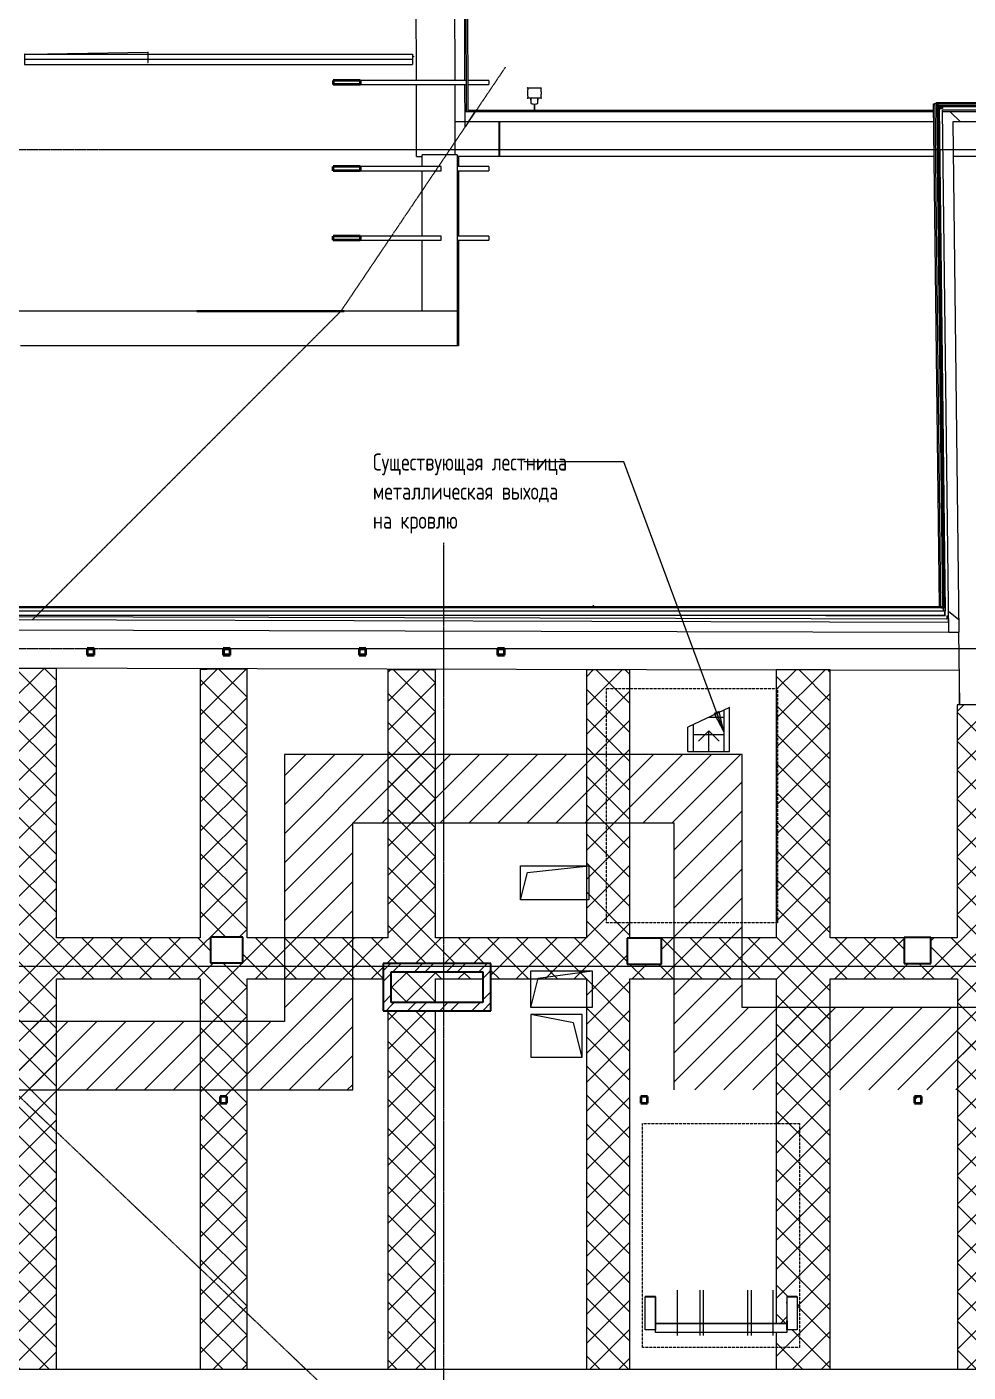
# Model space of a CAD drawing. Header units: millimetres. Extents: x -10178924 to 11692288, y -947381 to 58396.
# Drawn here: x 349764 to 363546, y -465109 to -445424 of the extents above; entities that cross this region are included whole.
import ezdxf

# ---------------------------------------------------------------- set-up
doc = ezdxf.new("R2010")
doc.units = ezdxf.units.MM
doc.linetypes.add('ADSK_Линия сетки', pattern=[25, 20, -2.5, 0, -2.5])
doc.linetypes.add('ADSK_Штриховая_ш3 п1_5', pattern=[4.5, 3, -1.5])
for name, color, linetype, lineweight in [('Аннотация', 7, 'Continuous', 18), ('Каркас', 7, 'Continuous', 18), ('Лестницы', 7, 'Continuous', 9), ('Несущие колонны', 7, 'Continuous', 18), ('Обобщенные модели', 7, 'Continuous', 18), ('Ограждение', 7, 'Continuous', 9), ('Оси', 253, 'Continuous', 9), ('Панели витража', 7, 'Continuous', 9), ('Перекрытие', 7, 'Continuous', 18), ('Перекрытие штриховка', 7, 'Continuous', 18), ('Стены внутренние', 7, 'Continuous', 18), ('Стены наружные', 7, 'Continuous', 18), ('Стены несущие', 7, 'Continuous', 30), ('Стены отделка', 7, 'Continuous', 30), ('Стрелки вверх', 7, 'Continuous', 18), ('Узлы', 7, 'Continuous', 18)]:
    doc.layers.add(name, color=color, linetype=linetype, lineweight=lineweight)
doc.layers.add('Линии', color=7, linetype='Continuous', lineweight=9, true_color=0x00a600)
doc.styles.add('GOST Common_3', font='GOST_Common.ttf', dxfattribs={"width": 0.8, "height": 350})
pattern_1 = [(45, (0, 0), (-106.066, 106.066), [])]
pattern_2 = [(45, (0, 0), (-235.7317, 235.7317), []), (45, (157.15, 0), (-235.7317, 235.7317), [])]

# ---------------------------------------------------------------- blocks, each defined once
blk = doc.blocks.new('LL-Двойной уголок - 2L75X75X8-V1-План чердака')
at = {"layer": 'Каркас'}
for p, q in [((24414, 36995), (24412, 36995)), ((24412, 36995), (24412, 36928)), ((24412, 36920), (24414, 36920)), ((24414, 36920), (24412, 36920)), ((24412, 36912), (24412, 36845)), ((24412, 36845), (24414, 36845)), ((24414, 36920), (24414, 36995)), ((24414, 36995), (26210, 36995)), ((26210, 36920), (24414, 36920)), ((24414, 36845), (24414, 36920)), ((26210, 36920), (24414, 36920)), ((24414, 36845), (30092, 36845)), ((26220, 36995), (30092, 36995)), ((30092, 36920), (26222, 36920)), ((30092, 36920), (26222, 36920)), ((30092, 36995), (30092, 36920)), ((30092, 36920), (30092, 36845))]:
    blk.add_line(p, q, dxfattribs=at)
blk = doc.blocks.new('LL-Двойной уголок - 2L75X75X8-2357589-План чердака')
at = {"layer": 'Каркас'}
for p, q in [((24457, 40070), (26215, 40098)), ((26216, 40023), (26210, 40023)), ((26216, 40023), (26210, 40023)), ((26220, 40098), (26215, 40098)), ((26215, 40098), (26216, 40023)), ((26216, 40023), (26225, 40023)), ((26216, 40023), (26217, 39948)), ((26225, 40023), (26216, 40023)), ((26221, 40031), (26220, 40098)), ((26225, 40031), (26221, 40031)), ((26222, 39948), (26221, 40015)), ((26221, 40015), (26226, 40015)), ((26211, 39948), (26217, 39948)), ((26217, 39948), (26222, 39948))]:
    blk.add_line(p, q, dxfattribs=at)
blk = doc.blocks.new('Двойной уголок _ГОСТ 8509-93_-Колонна - LL 75x8x8-V3-План чердака')
at = {"layer": 'Несущие колонны'}
for p, q in [((64, 22), (79, 22)), ((79, 14), (64, 14)), ((79, 22), (79, 14))]:
    blk.add_line(p, q, dxfattribs=at)
blk = doc.blocks.new('Квадрат _ГОСТ 2591-88_-Колонна - кв_ 100-2427402-План чердака')
at = {"layer": 'Несущие колонны', "lineweight": 40}
for p, q in [((50, 50), (-50, 50)), ((-50, 50), (-50, -50)), ((50, -50), (50, 50)), ((-50, -50), (50, -50))]:
    blk.add_line(p, q, dxfattribs=at)
blk = doc.blocks.new('Квадрат _ГОСТ 2591-88_-Колонна - кв_ 100-V14-План чердака')
at = {"layer": 'Несущие колонны', "lineweight": 9}
h = blk.add_hatch(dxfattribs=at)
h.set_pattern_fill('FP_8', color=256, style=0, pattern_type=2)
h.set_pattern_definition([(45, (-33484.04, -6337.52), (-251.447, 251.447), []), (45, (-33484.04, -5956.52), (-251.447, 251.447), [])])
h.paths.add_polyline_path([(50, -50), (50, 50), (-50, 50), (-50, -50)])
at = {"layer": 'Несущие колонны', "lineweight": 40}
for p, q in [((50, 50), (-50, 50)), ((-50, 50), (-50, -50)), ((50, -50), (50, 50)), ((-50, -50), (50, -50))]:
    blk.add_line(p, q, dxfattribs=at)
blk = doc.blocks.new('Квадрат _ГОСТ 2591-88_-Колонна - кв_ 100-V15-План чердака')
at = {"layer": 'Несущие колонны', "lineweight": 9}
h = blk.add_hatch(dxfattribs=at)
h.set_pattern_fill('FP_9', color=256, style=0, pattern_type=2)
h.set_pattern_definition([(45, (-37494.04, -6337.52), (-251.4472, 251.4472), []), (45, (-37494.04, -5956.52), (-251.4472, 251.4472), [])])
h.paths.add_polyline_path([(50, -50), (50, 50), (-50, 50), (-50, -50)])
at = {"layer": 'Несущие колонны', "lineweight": 40}
for p, q in [((50, 50), (-50, 50)), ((-50, 50), (-50, -50)), ((50, -50), (50, 50)), ((-50, -50), (50, -50))]:
    blk.add_line(p, q, dxfattribs=at)
blk = doc.blocks.new('PNS_Решетка вентиляционная - Декоративная-5493234-План чердака')
at = {"layer": 'Панели витража'}
for p, q in [((-165, 460), (-165, -200)), ((165, 460), (165, -200))]:
    blk.add_line(p, q, dxfattribs=at)
blk = doc.blocks.new('PNS_Решетка вентиляционная - Декоративная-5493235-План чердака')
at = {"layer": 'Панели витража'}
for p, q in [((-160, 460), (-160, -200)), ((160, 460), (160, -200))]:
    blk.add_line(p, q, dxfattribs=at)
blk = doc.blocks.new('PNS_Решетка вентиляционная - Декоративная-2713091-План чердака')
at = {"layer": 'Панели витража'}
for p, q in [((-325, 460), (-325, -200)), ((325, 460), (325, -200))]:
    blk.add_line(p, q, dxfattribs=at)
blk = doc.blocks.new('Водосток - Тип 1 _карниз больше 490мм_-5185615-План чердака')
at = {"layer": 'Обобщенные модели'}
for p, q in [((120, 19), (120, 10)), ((130, 19), (120, 19)), ((130, 10), (130, 19))]:
    blk.add_line(p, q, dxfattribs=at)
blk = doc.blocks.new('Водосток - Тип 1 _карниз больше 490мм_-5192914-План чердака')
at = {"layer": 'Обобщенные модели'}
for p, q in [((19, 335), (125, 335)), ((125, 335), (231, 335)), ((125, 185), (19, 185)), ((75, 185), (75, 114)), ((75, 156), (75, 114)), ((120, 99), (120, 10)), ((231, 185), (125, 185)), ((130, 10), (130, 99)), ((175, 114), (175, 185)), ((175, 114), (175, 156))]:
    blk.add_line(p, q, dxfattribs=at)
at = {"layer": 'Обобщенные модели', "flags": 128}
for points in [[(75, 156), (75, 162), (75, 168), (75, 173), (75, 178), (75, 184), (75, 185)], [(75, 184), (75, 181), (75, 178), (75, 175), (75, 173), (75, 171), (75, 168), (75, 167), (75, 165), (75, 164), (75, 162), (75, 161), (75, 161), (75, 160), (75, 160)], [(175, 160), (175, 160), (175, 161), (175, 162), (175, 163), (175, 164), (175, 166), (175, 168), (175, 170), (175, 172), (175, 174), (175, 177), (175, 180), (175, 183), (175, 185)], [(175, 185), (175, 181), (175, 175), (175, 170), (175, 164), (175, 159), (175, 156)]]:
    blk.add_lwpolyline(points, dxfattribs=at)
at = {"layer": 'Обобщенные модели'}
for start, end in [(165.3598, 194.6402), (345.3598, 14.6402)]:
    blk.add_arc((125, 160), 52, start, end, dxfattribs=at)
for start_param, end_param in [(0, 1.570796), (0, 1.570796), (1.570796, 3.141593), (1.570796, 3.141593)]:
    blk.add_ellipse((125, 114), major_axis=(-50, 0), ratio=0.309017, start_param=start_param, end_param=end_param, dxfattribs=at)
for points in [[(19, 185), (21, 185), (25, 186), (29, 189), (31, 192), (32, 195), (32, 197), (32, 199), (32, 202), (32, 204), (32, 206), (32, 209), (32, 211), (31, 214), (31, 217), (31, 220), (30, 223), (30, 226), (29, 229), (29, 232), (29, 236), (28, 240), (28, 246), (27, 255), (27, 265), (28, 274), (28, 280), (29, 284), (29, 288), (29, 291), (30, 294), (30, 297), (31, 300), (31, 303), (31, 306), (32, 309), (32, 311), (32, 314), (32, 316), (32, 318), (32, 321), (32, 323), (32, 325), (31, 328), (29, 331), (25, 334), (21, 335), (19, 335)], [(231, 335), (229, 335), (225, 334), (221, 331), (219, 328), (218, 325), (218, 323), (218, 321), (218, 318), (218, 316), (218, 314), (218, 311), (218, 309), (219, 306), (219, 303), (219, 300), (220, 297), (220, 294), (221, 291), (221, 288), (221, 284), (222, 280), (222, 274), (223, 265), (223, 255), (222, 246), (222, 240), (221, 236), (221, 232), (221, 229), (220, 226), (220, 223), (219, 220), (219, 217), (219, 214), (218, 211), (218, 209), (218, 206), (218, 204), (218, 202), (218, 199), (218, 197), (218, 195), (219, 192), (221, 189), (225, 186), (229, 185), (231, 185)]]:
    blk.add_open_spline(points, degree=3, knots=[-1, -1, -1, -1, -0.941176, -0.882353, -0.852941, -0.823529, -0.808824, -0.794118, -0.779412, -0.764706, -0.75, -0.735294, -0.720588, -0.705882, -0.691176, -0.676471, -0.661765, -0.647059, -0.632353, -0.617647, -0.602941, -0.588235, -0.558824, -0.529412, -0.470588, -0.441176, -0.411765, -0.397059, -0.382353, -0.367647, -0.352941, -0.338235, -0.323529, -0.308824, -0.294118, -0.279412, -0.264706, -0.25, -0.235294, -0.220588, -0.205882, -0.191176, -0.176471, -0.147059, -0.117647, -0.058824, 0, 0, 0, 0], dxfattribs=at)
blk = doc.blocks.new('Ограждение - Ограждение-2981944-План чердака')
at = {"layer": 'Ограждение'}
h = blk.add_hatch(dxfattribs=at)
h.set_pattern_fill('FP_3', color=256, style=0, pattern_type=2)
h.set_pattern_definition(pattern_1)
h.paths.add_polyline_path([(35577, 3106), (35577, 3454), (35725, 3454), (35725, 3459), (35575, 3459), (35575, 3106)])
at = {"layer": 'Ограждение', "lineweight": 18}
for p, q in [((35575, 3459), (35575, 3106)), ((35725, 3459), (35575, 3459)), ((35577, 3106), (35577, 3454)), ((35577, 3454), (35725, 3454)), ((35725, 3454), (35725, 3459)), ((35575, 3106), (35577, 3106))]:
    blk.add_line(p, q, dxfattribs=at)
at = {"layer": 'Ограждение'}
for p, q in [((35725, 3454), (35725, 2974)), ((35575, 2974), (35575, 3106)), ((35577, 2974), (35575, 2974)), ((35577, 3106), (35577, 2974)), ((35725, 2974), (35577, 2974))]:
    blk.add_line(p, q, dxfattribs=at)
blk = doc.blocks.new('Ограждение - Ограждение-2981945-План чердака')
at = {"layer": 'Ограждение'}
h = blk.add_hatch(dxfattribs=at)
h.set_pattern_fill('FP_3', color=256, style=0, pattern_type=2)
h.set_pattern_definition(pattern_1)
h.paths.add_polyline_path([(33650, 3106), (33650, 3459), (33500, 3459), (33500, 3454), (33648, 3454), (33648, 3106)])
at = {"layer": 'Ограждение', "lineweight": 18}
for p, q in [((33650, 3459), (33500, 3459)), ((33500, 3459), (33500, 3454)), ((33500, 3454), (33648, 3454)), ((33648, 3454), (33648, 3106)), ((33650, 3106), (33650, 3459)), ((33648, 3106), (33650, 3106))]:
    blk.add_line(p, q, dxfattribs=at)
at = {"layer": 'Ограждение'}
for p, q in [((33500, 2974), (33500, 3454)), ((33648, 2974), (33500, 2974)), ((33648, 2974), (33648, 3106)), ((33650, 2974), (33648, 2974)), ((33650, 3106), (33650, 2974))]:
    blk.add_line(p, q, dxfattribs=at)
blk = doc.blocks.new('Ограждение - Ограждение-2981943-План чердака')
at = {"layer": 'Ограждение'}
for p, q in [((33652, 3065), (33652, 3067)), ((33652, 3067), (35575, 3067)), ((33652, 2935), (33652, 3065)), ((35575, 3065), (33652, 3065)), ((35575, 2974), (35575, 2935)), ((35575, 2935), (33652, 2935))]:
    blk.add_line(p, q, dxfattribs=at)
blk = doc.blocks.new('Ограждение - Ограждение-4669466-План чердака')
at = {"layer": 'Ограждение', "true_color": 0x373f43}
h = blk.add_hatch(color=149, dxfattribs=at)
h.paths.add_polyline_path([(37804, 20846), (37854, 20847), (37854, 20871), (37804, 20871), (37804, 20846)])
h.paths.add_polyline_path([(37784, 20881), (37804, 20881), (37803, 20891), (37783, 20891), (37784, 20881)])
h.paths.add_polyline_path([(37743, 20891), (37743, 20914), (37720, 20914), (37743, 20892)])
h.paths.add_polyline_path([(37763, 20901), (37783, 20901), (37783, 20911), (37763, 20911), (37763, 20901)])
h = blk.add_hatch(color=149, dxfattribs=at)
h.paths.add_polyline_path([(37891, 13421), (37891, 13495), (37881, 13495), (37881, 13425), (37847, 13425), (37851, 13421), (37881, 13421)])
h.paths.add_polyline_path([(37860, 13495), (37871, 13495), (37870, 13539), (37860, 13539)])
h.paths.add_polyline_path([(37850, 13539), (37850, 13558), (37840, 13558), (37840, 13539), (37850, 13539)])
h.paths.add_polyline_path([(37830, 13558), (37743, 20892), (37720, 20914), (37807, 13558), (37813, 13558)])
blk.add_hatch(color=149, dxfattribs=at).paths.add_polyline_path([(37851, 13421), (37847, 13425), (36145, 13425), (37813, 13421)])
at = {"layer": 'Ограждение'}
for p, q in [((37720, 20914), (37743, 20914)), ((37720, 20914), (37743, 20891)), ((37807, 13558), (37720, 20914)), ((37847, 13425), (37851, 13421))]:
    blk.add_line(p, q, dxfattribs=at)
blk = doc.blocks.new('СПНК-Разрез пустотелой несущей конструкции-Колонна - HSS101_6X101_6X6_4-5960401-План чердака')
at = {"layer": 'Несущие колонны', "lineweight": 40}
for p, q in [((51, 51), (-51, 51)), ((-51, 51), (-51, -51)), ((-45.08, -45.08), (-45.08, 45.08)), ((-45.08, 45.08), (45.08, 45.08)), ((45.08, 45.08), (45.08, -45.08)), ((51, -51), (51, 51)), ((-51, -51), (51, -51)), ((45.08, -45.08), (-45.08, -45.08))]:
    blk.add_line(p, q, dxfattribs=at)
blk = doc.blocks.new('GM_Отверстие прямоугольное _в плите_ - Отверстие-6378751-План чердака')
at = {"layer": 'Обобщенные модели'}
for p, q in [((-450, -270), (-450, 270)), ((-450, 270), (450, 270)), ((-342, 162), (450, 270)), ((450, 270), (450, -270)), ((-450, -270), (-342, 162)), ((450, -270), (-450, -270))]:
    blk.add_line(p, q, dxfattribs=at)
blk = doc.blocks.new('GM_Отверстие прямоугольное _в плите_ - Отверстие-6378962-План чердака')
at = {"layer": 'Обобщенные модели'}
for p, q in [((-500, -250), (-500, 250)), ((-500, 250), (500, 250)), ((-400, 150), (500, 250)), ((500, 250), (500, -250)), ((-500, -250), (-400, 150)), ((500, -250), (-500, -250))]:
    blk.add_line(p, q, dxfattribs=at)
blk = doc.blocks.new('GM_Отверстие прямоугольное _в плите_ - Отверстие-7229435-План чердака')
at = {"layer": 'Обобщенные модели'}
for p, q in [((375, 312.5), (-375, 312.5)), ((-375, 312.5), (-375, -312.5)), ((-375, 312.5), (-250, -187.5)), ((375, -312.5), (375, 312.5)), ((-250, -187.5), (375, -312.5)), ((-375, -312.5), (375, -312.5))]:
    blk.add_line(p, q, dxfattribs=at)
blk = doc.blocks.new('Чердак')
at = {"layer": 'Аннотация', "lineweight": 9}
blk.add_hatch(color=256, dxfattribs=at).paths.add_polyline_path([(34651, 11724), (34583, 12019), (34509, 11991)])
at = {"layer": 'Перекрытие штриховка', "lineweight": 9}
h = blk.add_hatch(dxfattribs=at)
h.set_pattern_fill('FP_2', color=256, style=0, pattern_type=2)
h.set_pattern_definition([(45, (0, 0), (-212.132, 212.132), []), (135, (0, 0), (-212.132, -212.132), [])])
h.paths.add_polyline_path([(43075, 1759), (48786, 1759), (48786, 2474), (42073, 2474), (42073, 3599), (48764, 3599), (48764, 4554), (44124, 4554), (44124, 4415), (41973, 4415), (41973, 5459), (48748, 5459), (48748, 6214), (41857, 6214), (41857, 5969), (41477, 5969), (41477, 7633), (40878, 7633), (40878, 2398), (41990, 2398), (41993, 1888), (41990, 1888), (41990, 1759), (41995, 1759)])
h.paths.add_polyline_path([(15885, 2398), (16319, 2398), (16319, 8108), (18604, 8108), (18604, 2398), (19299, 2398), (19299, 8108), (21369, 8108), (21369, 2398), (22044, 2398), (22044, 8108), (24169, 8108), (24169, 2398), (24879, 2398), (24879, 8108), (26984, 8108), (26984, 2398), (27669, 2398), (27669, 8108), (29661, 8108), (29661, 8333), (31241, 8333), (31241, 8108), (32639, 8108), (32639, 2398), (33274, 2398), (33274, 8108), (35419, 8108), (35419, 3067), (35575, 3067), (35575, 3459), (35725, 3459), (35725, 2974), (35575, 2974), (35575, 2935), (35419, 2935), (35419, 2398), (36209, 2398), (36209, 8108), (38073, 8108), (38073, 2398), (38734, 2398), (38734, 8108), (39870, 8108), (39870, 8333), (41477, 8333), (41477, 8969), (41539, 8969), (41539, 12724), (40874, 12724), (40874, 8708), (38734, 8708), (38734, 12119), (38069, 12119), (38069, 8708), (37683, 8708), (37683, 8333), (37293, 8333), (37293, 8708), (36209, 8708), (36209, 12631), (35419, 12631), (35419, 8708), (33274, 8708), (33274, 12631), (32639, 12631), (32639, 8708), (30429, 8708), (30429, 12631), (29729, 12631), (29729, 8708), (27669, 8708), (27669, 12640), (26984, 12641), (26984, 8708), (24879, 8708), (24879, 12650), (24169, 12650), (24169, 8708), (22044, 8708), (22044, 12658), (21369, 12658), (21369, 8708), (19299, 8708), (19299, 12665), (18604, 12665), (18604, 8708), (16319, 8708), (16319, 12675), (15634, 12675), (15634, 8708), (13639, 8708), (13639, 12195), (12814, 12195), (12814, 8708), (11532, 8708), (11532, 8357), (11012, 8357), (11012, 8708), (10819, 8708), (10819, 12694), (10034, 12694), (10034, 2398), (10857, 2398), (10857, 8108), (12814, 8108), (12814, 3067), (13639, 3067), (13639, 8108), (14446, 8108), (14446, 8333), (15836, 8333), (15836, 7222), (15634, 7222), (15634, 2398)])
h.paths.add_polyline_path([(13639, 2398), (13639, 2935), (12814, 2935), (12814, 2398)])
h.paths.add_polyline_path([(29729, 2398), (30429, 2398), (30429, 7641), (29729, 7641), (29729, 2418)])
h.paths.add_polyline_path([(45423, 4284), (45323, 4284), (45323, 4384), (45423, 4384)])
h.paths.add_polyline_path([(27274, 6288), (27274, 6388), (27374, 6388), (27374, 6288)])
h.paths.add_polyline_path([(21734, 6288), (21634, 6288), (21634, 6388), (21734, 6388)])
h.paths.add_polyline_path([(16034, 6288), (15934, 6288), (15934, 6388), (16034, 6388)])
h.paths.add_polyline_path([(41973, 6984), (48737, 6984), (48737, 7589), (41857, 7589), (41857, 6984), (41937, 6984)])
h.paths.add_polyline_path([(15634, 7342), (15716, 7342), (15716, 8213), (14566, 8213), (14566, 8108), (15634, 8108), (15634, 7483)])
h.paths.add_polyline_path([(45373, 7395), (45273, 7395), (45273, 7495), (45373, 7495)])
h.paths.add_polyline_path([(41417, 7753), (41417, 8213), (39990, 8213), (39990, 8108), (40878, 8108), (40878, 7753), (40977, 7753)])
h.paths.add_polyline_path([(30429, 7761), (30429, 8108), (31121, 8108), (31121, 8213), (29781, 8213), (29781, 7761), (29831, 7761)])
h.paths.add_polyline_path([(16318, 8183), (15836, 8183), (15836, 8563), (16318, 8563), (16318, 8185)])
h.paths.add_polyline_path([(33274, 8324), (33233, 8324), (33233, 8704), (33738, 8704), (33738, 8324), (33688, 8324)])
h.paths.add_polyline_path([(27609, 8341), (27134, 8341), (27134, 8721), (27609, 8720), (27609, 8347)])
h.paths.add_polyline_path([(21823, 8347), (21503, 8347), (21503, 8727), (21893, 8727), (21893, 8347)])
h.paths.add_polyline_path([(49240, 8769), (49410, 8769), (49410, 10964), (55070, 10964), (55070, 11674), (49410, 11674), (49410, 12339), (49286, 12339), (49284, 12135), (48660, 12141), (48660, 8769), (49064, 8769)])
h.paths.add_polyline_path([(12814, 12326), (13639, 12326), (13639, 12684), (12814, 12684), (12814, 12620)])
at = {"layer": 'Стены внутренние', "lineweight": 9}
h = blk.add_hatch(dxfattribs=at)
h.set_pattern_fill('FP_18', color=256, style=0, pattern_type=2)
h.set_pattern_definition(pattern_2)
h.paths.add_polyline_path([(31121, 8213), (31241, 8213), (31241, 8333), (29661, 8333), (29661, 8213), (30904, 8213)])
h = blk.add_hatch(dxfattribs=at)
h.set_pattern_fill('FP_18', color=256, style=0, pattern_type=2)
h.set_pattern_definition(pattern_2)
h.paths.add_polyline_path([(29781, 7641), (29781, 8213), (29661, 8213), (29661, 7641), (29729, 7641)])
h = blk.add_hatch(dxfattribs=at)
h.set_pattern_fill('FP_18', color=256, style=0, pattern_type=2)
h.set_pattern_definition(pattern_2)
h.paths.add_polyline_path([(31121, 7761), (31241, 7761), (31241, 8213), (31121, 8213), (31121, 7881)])
h = blk.add_hatch(dxfattribs=at)
h.set_pattern_fill('FP_18', color=256, style=0, pattern_type=2)
h.set_pattern_definition(pattern_2)
h.paths.add_polyline_path([(30429, 7641), (31241, 7641), (31241, 7761), (29781, 7761), (29781, 7641), (30087, 7641)])
at = {"layer": 'Стены наружные', "lineweight": 9}
h = blk.add_hatch(dxfattribs=at)
h.set_pattern_fill('FP_3', color=256, style=0, pattern_type=2)
h.set_pattern_definition(pattern_1)
h.paths.add_polyline_path([(21509, 17874), (21509, 17884), (19379, 17884), (19379, 17874), (20176, 17874)])
h.paths.add_polyline_path([(29090, 17874), (29090, 17884), (26935, 17884), (26935, 17874), (28759, 17874)])
at = {"layer": 'Узлы', "lineweight": 9}
h = blk.add_hatch(dxfattribs=at)
h.set_pattern_fill('FP_19', color=256, style=0, pattern_type=2)
h.set_pattern_definition([(45, (0, 0), (-212.132, 212.132), [])])
h.paths.add_polyline_path([(36209, 6483), (40373, 6483), (40373, 8969), (47132, 8969), (47132, 9892), (39373, 9892), (39373, 7690), (34918, 7690), (34918, 11390), (28219, 11390), (28219, 7483), (6759, 7483), (6759, 11822), (2656, 11822), (2656, 13945), (-1142, 13945), (-1142, 36475), (-2142, 36475), (-2142, 25843), (-5018, 25843), (-5018, 24843), (-2142, 24843), (-2142, 12945), (1656, 12945), (1656, 10719), (5759, 10719), (5759, 6483), (29219, 6483), (29219, 10390), (33918, 10390), (33918, 6483), (35984, 6483)])
at = {"layer": 'Аннотация', "lineweight": 9}
for p, q in [((32525, 15672), (31721, 15672)), ((33185, 15672), (32525, 15672)), ((34651, 11724), (33185, 15672)), ((34583, 12019), (34509, 11991)), ((34651, 11724), (34583, 12019)), ((34509, 11991), (34651, 11724))]:
    blk.add_line(p, q, dxfattribs=at)
at = {"layer": 'Каркас', "lineweight": 40}
for p, q in [((29328, 21254), (28933, 21254)), ((28933, 21254), (28933, 21194)), ((29328, 21194), (28933, 21194)), ((29328, 21254), (29328, 21194)), ((28933, 19934), (28933, 19994)), ((29328, 19994), (28933, 19994)), ((29328, 19934), (28933, 19934)), ((29328, 19994), (29328, 19934)), ((28933, 18919), (28933, 18979)), ((29328, 18979), (28933, 18979)), ((29328, 18919), (28933, 18919)), ((29328, 18979), (29328, 18919))]:
    blk.add_line(p, q, dxfattribs=at)
at = {"layer": 'Каркас'}
for p, q in [((30880, 21254), (29328, 21254)), ((29328, 21194), (30880, 21194)), ((31209, 21254), (30900, 21254)), ((30900, 21194), (31209, 21194)), ((31209, 21254), (31209, 21194)), ((30512, 19994), (29328, 19994)), ((29328, 19934), (30512, 19934)), ((30512, 19934), (30512, 19994)), ((31209, 19994), (30745, 19994)), ((30745, 19934), (31209, 19934)), ((31209, 19994), (31209, 19934)), ((30512, 18979), (29328, 18979)), ((29328, 18919), (30512, 18919)), ((30512, 18919), (30512, 18979)), ((31209, 18979), (30745, 18979)), ((30745, 18919), (31209, 18919)), ((31209, 18979), (31209, 18919))]:
    blk.add_line(p, q, dxfattribs=at)
at = {"layer": 'Лестницы'}
for p, q in [((34735, 12079), (34125, 11794)), ((34655, 11936), (34655, 12041)), ((34735, 11436), (34735, 12079)), ((34205, 11686), (34205, 11831)), ((34430, 11936), (34655, 11936)), ((34430, 11936), (34655, 11936)), ((34655, 11686), (34655, 11936)), ((34125, 11436), (34125, 11794)), ((34205, 11436), (34205, 11686)), ((34205, 11686), (34655, 11686)), ((34205, 11686), (34655, 11686)), ((34655, 11436), (34655, 11686)), ((34125, 11436), (34205, 11436)), ((34205, 11436), (34655, 11436)), ((34205, 11436), (34655, 11436)), ((34655, 11436), (34735, 11436))]:
    blk.add_line(p, q, dxfattribs=at)
at = {"layer": 'Линии', "color": 7, "linetype": 'ADSK_Штриховая_ш3 п1_5'}
for p, q in [((29049, 17884), (31454, 21449)), ((24530, 13366), (29049, 17884)), ((32935, 12358), (35435, 12358)), ((32935, 8929), (32935, 12358)), ((35435, 12358), (35435, 8929)), ((35435, 8929), (32935, 8929)), ((24240, 6478), (29023, 1929)), ((33459, 5991), (35759, 5991)), ((33459, 2716), (33459, 5991)), ((35759, 5991), (35759, 2716)), ((35759, 2716), (33459, 2716))]:
    blk.add_line(p, q, dxfattribs=at)
at = {"layer": 'Линии', "color": 7}
for p, q in [((34918, 11390), (28219, 11390)), ((28219, 11390), (28219, 7483)), ((34918, 7690), (34918, 11390)), ((29219, 6483), (29219, 10390)), ((29219, 10390), (33918, 10390)), ((33918, 10390), (33918, 6483)), ((39373, 7690), (34918, 7690)), ((28219, 7483), (6759, 7483)), ((5759, 6483), (29219, 6483))]:
    blk.add_line(p, q, dxfattribs=at)
at = {"layer": 'Оси', "linetype": 'ADSK_Линия сетки'}
for p, q in [((-10115, 20245), (56005, 20245)), ((30550, -4910), (30550, 14490)), ((-10115, 12945), (56005, 12945)), ((-10115, 8295), (56005, 8295))]:
    blk.add_line(p, q, dxfattribs=at)
at = {"layer": 'Перекрытие'}
for p, q in [((30765, 20141), (30765, 19994)), ((30765, 19934), (30765, 18979)), ((30765, 18919), (30765, 17374)), ((30765, 17374), (30745, 17374)), ((37942, 13330), (37941, 13420)), ((24879, 12650), (24169, 12650)), ((24879, 8708), (24879, 12650)), ((27669, 12640), (26984, 12641)), ((26984, 12641), (26984, 8708)), ((27669, 8708), (27669, 12640)), ((30429, 12631), (29729, 12631)), ((29729, 12631), (29729, 8708)), ((30429, 8708), (30429, 12631)), ((33274, 12631), (32639, 12631)), ((32639, 12631), (32639, 8708)), ((33274, 8708), (33274, 12631)), ((36209, 12631), (35419, 12631)), ((35419, 12631), (35419, 8708)), ((36209, 8708), (36209, 12631)), ((38101, 12119), (38101, 12620)), ((38734, 12119), (38069, 12119)), ((38069, 12119), (38069, 8708)), ((38107, 12122), (38101, 12122)), ((26984, 8708), (24879, 8708)), ((29729, 8708), (27669, 8708)), ((32639, 8708), (30429, 8708)), ((35419, 8708), (33274, 8708)), ((37293, 8708), (36209, 8708)), ((37233, 8708), (37233, 8713)), ((37233, 8713), (37293, 8713)), ((38069, 8708), (37683, 8708)), ((24879, 2398), (24879, 8108)), ((24879, 8108), (26984, 8108)), ((26984, 8108), (26984, 2398)), ((27669, 2398), (27669, 8108)), ((27669, 8108), (29661, 8108)), ((30429, 7761), (30429, 8108)), ((30429, 8108), (31121, 8108)), ((31241, 8108), (32639, 8108)), ((32639, 8108), (32639, 2398)), ((33274, 2398), (33274, 8108)), ((33274, 8108), (35419, 8108)), ((35419, 8108), (35419, 3067)), ((36209, 2398), (36209, 8108)), ((36209, 8108), (38073, 8108)), ((38073, 8108), (38073, 2398)), ((29729, 7641), (29729, 2398)), ((30429, 2398), (30429, 7641)), ((35419, 2935), (35419, 2398))]:
    blk.add_line(p, q, dxfattribs=at)
at = {"layer": 'Стены внутренние'}
for p, q in [((30150, 21254), (30146, 22689)), ((30706, 22689), (30710, 21254)), ((30153, 20141), (30150, 21194)), ((30710, 21194), (30713, 20169)), ((30862, 20578), (30862, 20651)), ((30911, 20651), (30862, 20578)), ((31360, 20141), (31360, 20651)), ((31365, 20651), (31365, 20141)), ((30153, 20141), (30235, 20141)), ((30235, 19994), (30235, 20169)), ((30745, 20169), (30235, 20169)), ((30745, 20169), (30745, 17374)), ((37729, 20141), (30745, 20141)), ((45942, 20141), (38012, 20141)), ((30235, 18979), (30235, 19934)), ((30235, 17884), (30235, 18919)), ((21509, 17884), (26935, 17884)), ((29090, 17884), (30745, 17884)), ((30745, 17374), (24351, 17374)), ((10175, 13254), (37944, 13180)), ((38107, 12119), (38094, 13180)), ((35419, 12627), (10819, 12692)), ((26984, 12641), (27084, 12641)), ((30329, 12631), (30329, 12640)), ((30329, 12640), (30429, 12640)), ((30429, 12640), (30429, 12631)), ((38101, 12620), (36209, 12625)), ((38101, 12142), (38106, 12142)), ((7423, 2398), (41990, 2398))]:
    blk.add_line(p, q, dxfattribs=at)
at = {"layer": 'Стены наружные'}
for p, q in [((30843, 39549), (30901, 20801)), ((30881, 20801), (30838, 34909)), ((30860, 21254), (30856, 22689)), ((30862, 20651), (30860, 21194)), ((37830, 13558), (37743, 20921)), ((37743, 20921), (37763, 20921)), ((37763, 20931), (45152, 20931)), ((37763, 20931), (37763, 20921)), ((45192, 20911), (37763, 20911)), ((37763, 20911), (37850, 13558)), ((37763, 20901), (37783, 20901)), ((37783, 20911), (37783, 20901)), ((45212, 20891), (37783, 20891)), ((37783, 20891), (37870, 13539)), ((37871, 13495), (37784, 20881)), ((37784, 20881), (37804, 20881)), ((37803, 20891), (37804, 20881)), ((45262, 20871), (37804, 20871)), ((37804, 20871), (37891, 13495)), ((37854, 20871), (37854, 20847)), ((30861, 20801), (37722, 20801)), ((30862, 20801), (30881, 20801)), ((30901, 20821), (37721, 20821)), ((30911, 20651), (31026, 20821)), ((37804, 20846), (37854, 20847)), ((37944, 13180), (37854, 20821)), ((45282, 20821), (37854, 20821)), ((37854, 20801), (45432, 20801)), ((38116, 20651), (37962, 20801)), ((37723, 20651), (30712, 20651)), ((45432, 20651), (38006, 20651)), ((38006, 20651), (38094, 13180)), ((10835, 13402), (37942, 13330)), ((37881, 13425), (10925, 13425)), ((10985, 13558), (37830, 13558)), ((37840, 13538), (10985, 13538)), ((10985, 13495), (37871, 13495)), ((37860, 13489), (10985, 13489)), ((37916, 13371), (17152, 13425)), ((36145, 13425), (37891, 13421)), ((37840, 13558), (37840, 13538)), ((37840, 13558), (37850, 13558)), ((37840, 13539), (37850, 13539)), ((37850, 13539), (37850, 13558)), ((37860, 13539), (37860, 13489)), ((37860, 13539), (37870, 13539)), ((37881, 13495), (37881, 13425)), ((37881, 13495), (37891, 13495)), ((37891, 13421), (37891, 13495)), ((37916, 13421), (37916, 13371)), ((37916, 13421), (37941, 13420)), ((37941, 13488), (38092, 13368)), ((37944, 13180), (38094, 13180))]:
    blk.add_line(p, q, dxfattribs=at)
at = {"layer": 'Стены несущие'}
for p, q in [((27609, 8721), (27134, 8721)), ((27134, 8721), (27134, 8341)), ((27609, 8341), (27609, 8721)), ((33738, 8704), (33233, 8704)), ((33233, 8704), (33233, 8324)), ((33738, 8324), (33738, 8704)), ((37683, 8713), (37293, 8713)), ((37293, 8713), (37293, 8333)), ((37683, 8333), (37683, 8713)), ((27134, 8341), (27609, 8341)), ((31241, 8333), (29661, 8333)), ((29661, 8333), (29661, 7641)), ((31241, 7641), (31241, 8333)), ((33233, 8324), (33738, 8324)), ((37293, 8333), (37683, 8333)), ((29781, 8213), (31121, 8213)), ((29781, 7761), (29781, 8213)), ((31121, 8213), (31121, 7761)), ((31121, 7761), (29781, 7761)), ((29661, 7641), (31241, 7641))]:
    blk.add_line(p, q, dxfattribs=at)
at = {"layer": 'Стены отделка', "lineweight": 9}
for p, q in [((29090, 17884), (26935, 17884)), ((26935, 17874), (26935, 17884)), ((26935, 17874), (29090, 17874)), ((29090, 17874), (29090, 17884))]:
    blk.add_line(p, q, dxfattribs=at)
at = {"layer": 'Стрелки вверх'}
for p, q in [((34430, 11736), (34280, 11586)), ((34430, 11686), (34430, 11736)), ((34430, 11736), (34580, 11586)), ((34430, 11436), (34430, 11686))]:
    blk.add_line(p, q, dxfattribs=at)
at = {"layer": 'Каркас'}
for name, p in [('LL-Двойной уголок - 2L75X75X8-2357589-План чердака', (0, -18431)), ('LL-Двойной уголок - 2L75X75X8-V1-План чердака', (0, -15356))]:
    blk.add_blockref(name, p, dxfattribs=at)
at = {"layer": 'Несущие колонны'}
for name, p in [('Двойной уголок _ГОСТ 8509-93_-Колонна - LL 75x8x8-V3-План чердака', (30028, 21588)), ('СПНК-Разрез пустотелой несущей конструкции-Колонна - HSS101_6X101_6X6_4-5960401-План чердака', (25380, 12894)), ('СПНК-Разрез пустотелой несущей конструкции-Колонна - HSS101_6X101_6X6_4-5960401-План чердака', (27373, 12894)), ('СПНК-Разрез пустотелой несущей конструкции-Колонна - HSS101_6X101_6X6_4-5960401-План чердака', (29360, 12894)), ('СПНК-Разрез пустотелой несущей конструкции-Колонна - HSS101_6X101_6X6_4-5960401-План чердака', (31387, 12894)), ('Квадрат _ГОСТ 2591-88_-Колонна - кв_ 100-2427402-План чердака', (27324, 6338)), ('Квадрат _ГОСТ 2591-88_-Колонна - кв_ 100-V14-План чердака', (33484, 6338)), ('Квадрат _ГОСТ 2591-88_-Колонна - кв_ 100-V15-План чердака', (37494, 6338))]:
    blk.add_blockref(name, p, dxfattribs=at)
at = {"layer": 'Обобщенные модели'}
for name, p in [('Водосток - Тип 1 _карниз больше 490мм_-5192914-План чердака', (31752, 20811)), ('Водосток - Тип 1 _карниз больше 490мм_-5185615-План чердака', (32615, 13548)), ('GM_Отверстие прямоугольное _в плите_ - Отверстие-6378962-План чердака', (32174, 9513)), ('GM_Отверстие прямоугольное _в плите_ - Отверстие-6378751-План чердака', (32273, 7958))]:
    blk.add_blockref(name, p, dxfattribs=at)
at = {"layer": 'Обобщенные модели', "rotation": 180}
blk.add_blockref('GM_Отверстие прямоугольное _в плите_ - Отверстие-7229435-План чердака', (32199, 7276), dxfattribs=at)
at = {"layer": 'Ограждение'}
for name in ['Ограждение - Ограждение-4669466-План чердака', 'Ограждение - Ограждение-2981945-План чердака', 'Ограждение - Ограждение-2981944-План чердака', 'Ограждение - Ограждение-2981943-План чердака']:
    blk.add_blockref(name, (0, 0), dxfattribs=at)
at = {"layer": 'Панели витража'}
for name, p in [('PNS_Решетка вентиляционная - Декоративная-5493234-План чердака', (34134, 3092)), ('PNS_Решетка вентиляционная - Декоративная-2713091-План чердака', (34674, 3092)), ('PNS_Решетка вентиляционная - Декоративная-5493235-План чердака', (35209, 3092))]:
    blk.add_blockref(name, p, dxfattribs=at)
at = {"layer": 'Аннотация', "lineweight": 9, "insert": (29512, 15797), "char_height": 250, "width": 3012.3, "attachment_point": 1, "line_spacing_factor": 1.022766, "style": 'GOST Common_3'}
blk.add_mtext('\\pxt1.44,2.88,4.32,5.76,7.2,8.64,10.08,11.52,12.96,14.4,15.84,17.28,18.72,20.16,21.6,23.04,24.48,25.92,27.36,28.8,30.24,31.68,33.12,34.56,36,37.44,38.88,40.32,41.76,43.2,44.64,46.08;{Существующая лестница металлическая выхода на кровлю}', dxfattribs=at)

msp = doc.modelspace()

# ---------------------------------------------------------------- block references
msp.add_blockref('Чердак', (325318.3, -467463.2))

doc.saveas('drawing.dxf')
